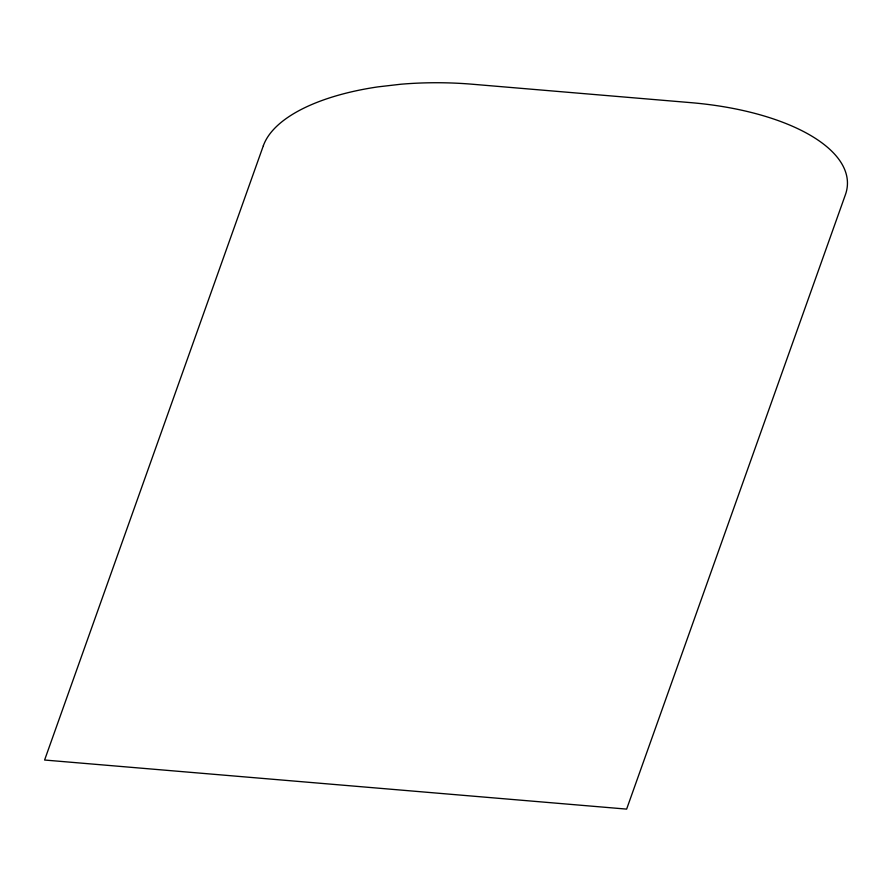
<?xml version="1.0" encoding="UTF-8"?>
<svg xmlns="http://www.w3.org/2000/svg" width="892" height="892" viewBox="0 0 892 892"><rect width="100%" height="100%" fill="white"/><g stroke="black" fill="none" stroke-linecap="round" stroke-linejoin="round"><path stroke-width="1.34" d="M263.352 145.708L44.6 760.029L626.63 809.111L845.382 194.779A183.975 78.195 1.4 0 0 690.843 102.647L472.582 84.249A183.975 78.195 1.4 0 0 400.898 84.227L377.974 86.87A183.975 78.195 1.4 0 0 263.352 145.708"/></g></svg>
